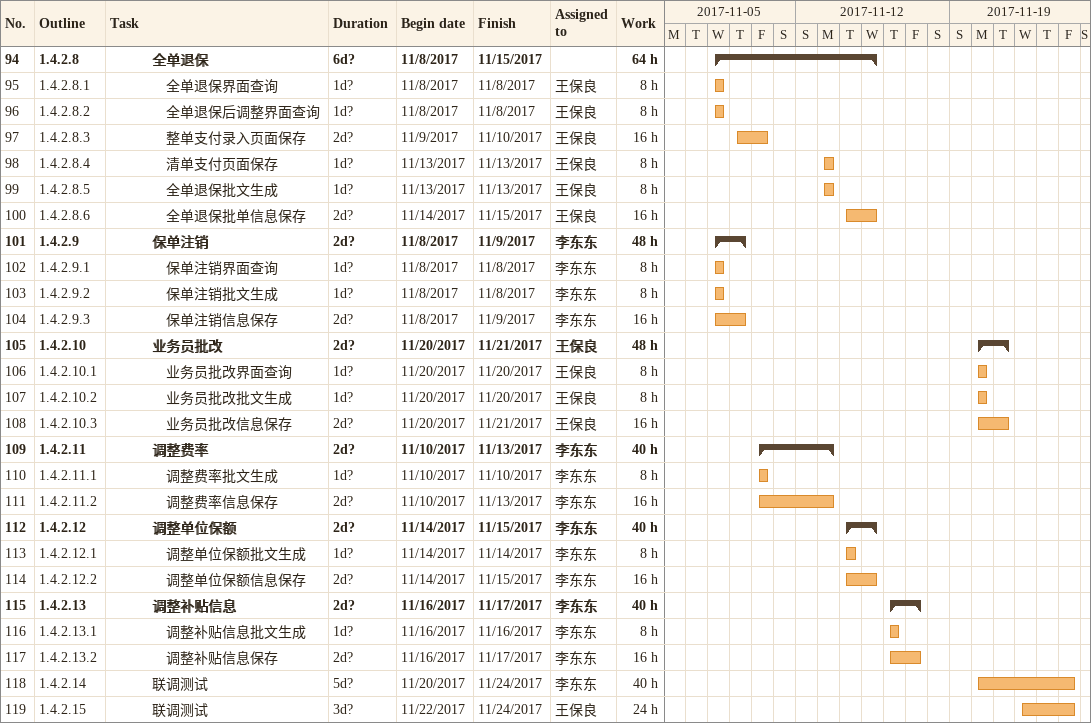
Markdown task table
| ID | WBS | Task | Duration | Start | Finish | Resources | Work (h) |
|---|---|---|---|---|---|---|---|
| 94 | 1.4.2.8 | **全单退保** | 6d? | 2017-11-08 | 2017-11-15 |  | 64 |
| 95 | 1.4.2.8.1 | 全单退保界面查询 | 1d? | 2017-11-08 | 2017-11-08 | 王保良 | 8 |
| 96 | 1.4.2.8.2 | 全单退保后调整界面查询 | 1d? | 2017-11-08 | 2017-11-08 | 王保良 | 8 |
| 97 | 1.4.2.8.3 | 整单支付录入页面保存 | 2d? | 2017-11-09 | 2017-11-10 | 王保良 | 16 |
| 98 | 1.4.2.8.4 | 清单支付页面保存 | 1d? | 2017-11-13 | 2017-11-13 | 王保良 | 8 |
| 99 | 1.4.2.8.5 | 全单退保批文生成 | 1d? | 2017-11-13 | 2017-11-13 | 王保良 | 8 |
| 100 | 1.4.2.8.6 | 全单退保批单信息保存 | 2d? | 2017-11-14 | 2017-11-15 | 王保良 | 16 |
| 101 | 1.4.2.9 | **保单注销** | 2d? | 2017-11-08 | 2017-11-09 | 李东东 | 48 |
| 102 | 1.4.2.9.1 | 保单注销界面查询 | 1d? | 2017-11-08 | 2017-11-08 | 李东东 | 8 |
| 103 | 1.4.2.9.2 | 保单注销批文生成 | 1d? | 2017-11-08 | 2017-11-08 | 李东东 | 8 |
| 104 | 1.4.2.9.3 | 保单注销信息保存 | 2d? | 2017-11-08 | 2017-11-09 | 李东东 | 16 |
| 105 | 1.4.2.10 | **业务员批改** | 2d? | 2017-11-20 | 2017-11-21 | 王保良 | 48 |
| 106 | 1.4.2.10.1 | 业务员批改界面查询 | 1d? | 2017-11-20 | 2017-11-20 | 王保良 | 8 |
| 107 | 1.4.2.10.2 | 业务员批改批文生成 | 1d? | 2017-11-20 | 2017-11-20 | 王保良 | 8 |
| 108 | 1.4.2.10.3 | 业务员批改信息保存 | 2d? | 2017-11-20 | 2017-11-21 | 王保良 | 16 |
| 109 | 1.4.2.11 | **调整费率** | 2d? | 2017-11-10 | 2017-11-13 | 李东东 | 40 |
| 110 | 1.4.2.11.1 | 调整费率批文生成 | 1d? | 2017-11-10 | 2017-11-10 | 李东东 | 8 |
| 111 | 1.4.2.11.2 | 调整费率信息保存 | 2d? | 2017-11-10 | 2017-11-13 | 李东东 | 16 |
| 112 | 1.4.2.12 | **调整单位保额** | 2d? | 2017-11-14 | 2017-11-15 | 李东东 | 40 |
| 113 | 1.4.2.12.1 | 调整单位保额批文生成 | 1d? | 2017-11-14 | 2017-11-14 | 李东东 | 8 |
| 114 | 1.4.2.12.2 | 调整单位保额信息保存 | 2d? | 2017-11-14 | 2017-11-15 | 李东东 | 16 |
| 115 | 1.4.2.13 | **调整补贴信息** | 2d? | 2017-11-16 | 2017-11-17 | 李东东 | 40 |
| 116 | 1.4.2.13.1 | 调整补贴信息批文生成 | 1d? | 2017-11-16 | 2017-11-16 | 李东东 | 8 |
| 117 | 1.4.2.13.2 | 调整补贴信息保存 | 2d? | 2017-11-16 | 2017-11-17 | 李东东 | 16 |
| 118 | 1.4.2.14 | 联调测试 | 5d? | 2017-11-20 | 2017-11-24 | 李东东 | 40 |
| 119 | 1.4.2.15 | 联调测试 | 3d? | 2017-11-22 | 2017-11-24 | 王保良 | 24 |
